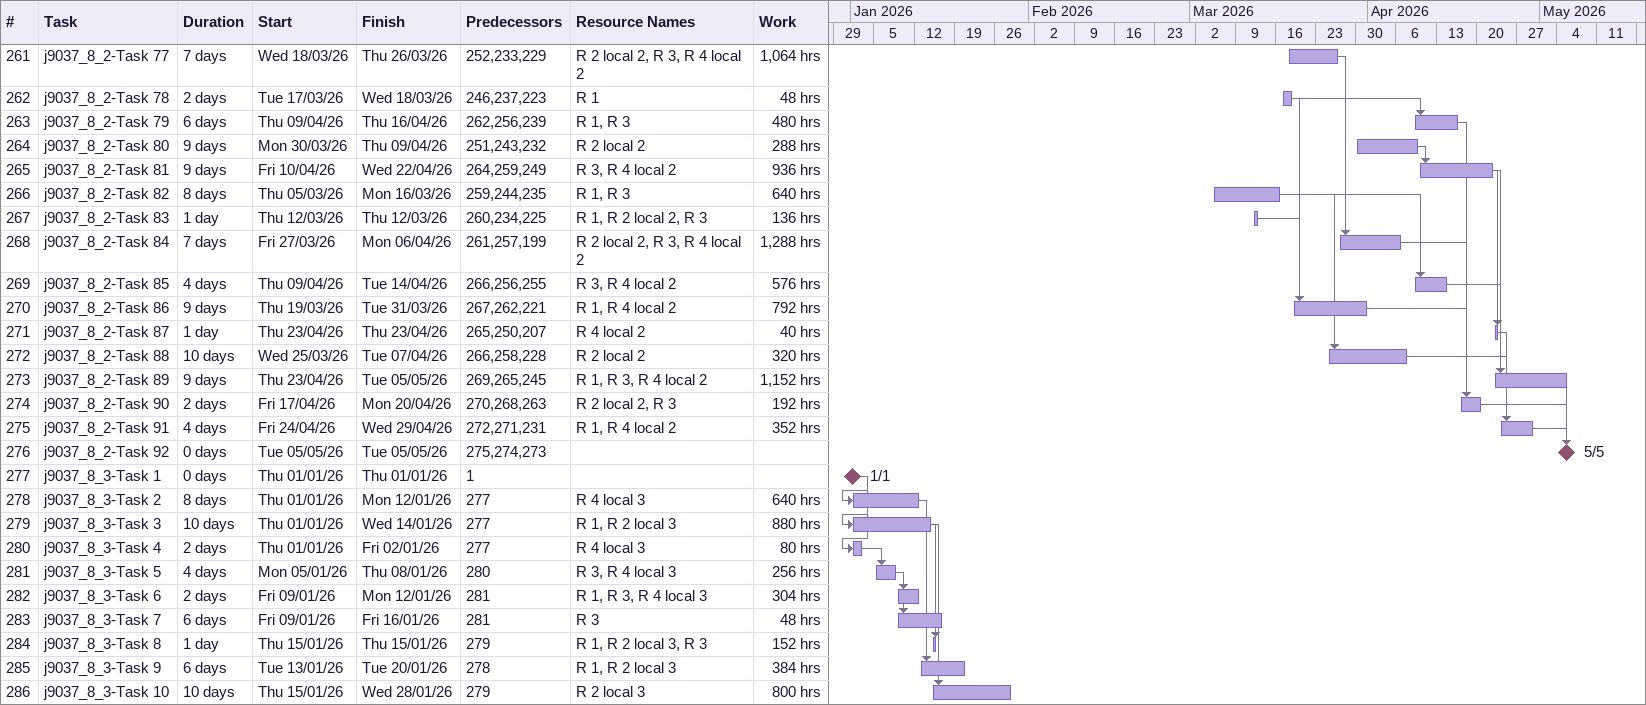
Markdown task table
| ID | Task | Duration | Start | Finish | Predecessors | Resources | Work (h) |
|---|---|---|---|---|---|---|---|
| 261 | j9037_8_2-Task 77 | 7d | 2026-03-18 | 2026-03-26 | 252, 233, 229 | R 2 local 2, R 3, R 4 local 2 | 1064 |
| 262 | j9037_8_2-Task 78 | 2d | 2026-03-17 | 2026-03-18 | 246, 237, 223 | R 1 | 48 |
| 263 | j9037_8_2-Task 79 | 6d | 2026-04-09 | 2026-04-16 | 262, 256, 239 | R 1, R 3 | 480 |
| 264 | j9037_8_2-Task 80 | 9d | 2026-03-30 | 2026-04-09 | 251, 243, 232 | R 2 local 2 | 288 |
| 265 | j9037_8_2-Task 81 | 9d | 2026-04-10 | 2026-04-22 | 264, 259, 249 | R 3, R 4 local 2 | 936 |
| 266 | j9037_8_2-Task 82 | 8d | 2026-03-05 | 2026-03-16 | 259, 244, 235 | R 1, R 3 | 640 |
| 267 | j9037_8_2-Task 83 | 1d | 2026-03-12 | 2026-03-12 | 260, 234, 225 | R 1, R 2 local 2, R 3 | 136 |
| 268 | j9037_8_2-Task 84 | 7d | 2026-03-27 | 2026-04-06 | 261, 257, 199 | R 2 local 2, R 3, R 4 local 2 | 1288 |
| 269 | j9037_8_2-Task 85 | 4d | 2026-04-09 | 2026-04-14 | 266, 256, 255 | R 3, R 4 local 2 | 576 |
| 270 | j9037_8_2-Task 86 | 9d | 2026-03-19 | 2026-03-31 | 267, 262, 221 | R 1, R 4 local 2 | 792 |
| 271 | j9037_8_2-Task 87 | 1d | 2026-04-23 | 2026-04-23 | 265, 250, 207 | R 4 local 2 | 40 |
| 272 | j9037_8_2-Task 88 | 10d | 2026-03-25 | 2026-04-07 | 266, 258, 228 | R 2 local 2 | 320 |
| 273 | j9037_8_2-Task 89 | 9d | 2026-04-23 | 2026-05-05 | 269, 265, 245 | R 1, R 3, R 4 local 2 | 1152 |
| 274 | j9037_8_2-Task 90 | 2d | 2026-04-17 | 2026-04-20 | 270, 268, 263 | R 2 local 2, R 3 | 192 |
| 275 | j9037_8_2-Task 91 | 4d | 2026-04-24 | 2026-04-29 | 272, 271, 231 | R 1, R 4 local 2 | 352 |
| 276 | j9037_8_2-Task 92 | 0d | 2026-05-05 | 2026-05-05 | 275, 274, 273 |  |  |
| 277 | j9037_8_3-Task 1 | 0d | 2026-01-01 | 2026-01-01 | 1 |  |  |
| 278 | j9037_8_3-Task 2 | 8d | 2026-01-01 | 2026-01-12 | 277 | R 4 local 3 | 640 |
| 279 | j9037_8_3-Task 3 | 10d | 2026-01-01 | 2026-01-14 | 277 | R 1, R 2 local 3 | 880 |
| 280 | j9037_8_3-Task 4 | 2d | 2026-01-01 | 2026-01-02 | 277 | R 4 local 3 | 80 |
| 281 | j9037_8_3-Task 5 | 4d | 2026-01-05 | 2026-01-08 | 280 | R 3, R 4 local 3 | 256 |
| 282 | j9037_8_3-Task 6 | 2d | 2026-01-09 | 2026-01-12 | 281 | R 1, R 3, R 4 local 3 | 304 |
| 283 | j9037_8_3-Task 7 | 6d | 2026-01-09 | 2026-01-16 | 281 | R 3 | 48 |
| 284 | j9037_8_3-Task 8 | 1d | 2026-01-15 | 2026-01-15 | 279 | R 1, R 2 local 3, R 3 | 152 |
| 285 | j9037_8_3-Task 9 | 6d | 2026-01-13 | 2026-01-20 | 278 | R 1, R 2 local 3 | 384 |
| 286 | j9037_8_3-Task 10 | 10d | 2026-01-15 | 2026-01-28 | 279 | R 2 local 3 | 800 |
